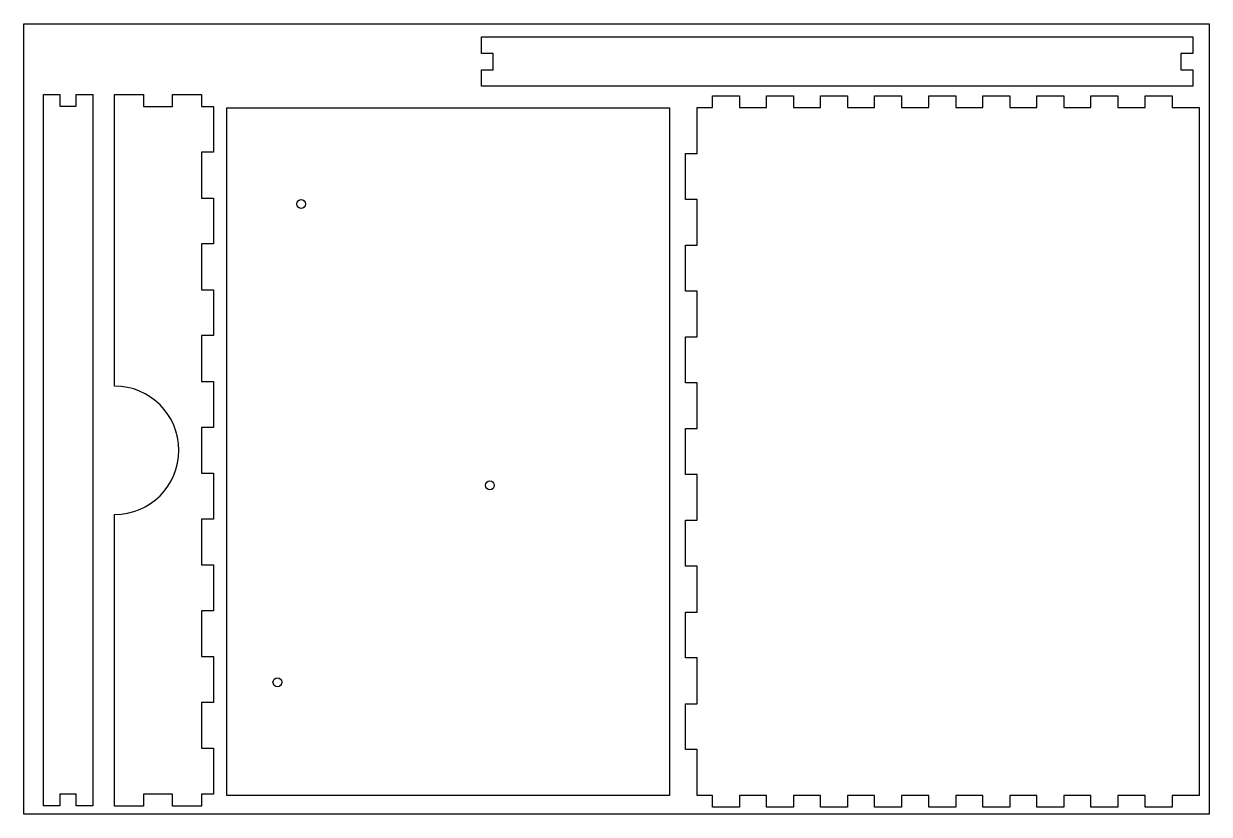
# Model space of a CAD drawing. Header units: millimetres. Extents: x -600 to 0, y -400 to 0.
import ezdxf

# ---------------------------------------------------------------- set-up
doc = ezdxf.new("R2010")
doc.units = ezdxf.units.MM
doc.layers.get('0').update_dxf_attribs({"linetype": 'CONTINUOUS'})

msp = doc.modelspace()

# ---------------------------------------------------------------- linework, layer by layer
for points in [[(0, 0), (0, -400), (-600, -400), (-600, 0)], [(-362.37, -23.33), (-362.37, -15), (-368.37, -15), (-368.37, -6.66), (-8.37, -6.66), (-8.37, -15), (-14.37, -15), (-14.37, -23.33), (-8.37, -23.33), (-8.37, -31.66), (-368.37, -31.66), (-368.37, -23.33)], [(-573.39, -389.77), (-581.73, -389.77), (-581.73, -395.77), (-590.06, -395.77), (-590.06, -35.77), (-581.73, -35.77), (-581.73, -41.77), (-573.39, -41.77), (-573.39, -35.77), (-565.06, -35.77), (-565.06, -395.77), (-573.39, -395.77)], [(-259.16, -390.47), (-259.16, -367.27), (-265.16, -367.27), (-265.16, -344.07), (-259.16, -344.07), (-259.16, -320.87), (-265.16, -320.87), (-265.16, -297.67), (-259.16, -297.67), (-259.16, -274.47), (-265.16, -274.47), (-265.16, -251.27), (-259.16, -251.27), (-259.16, -228.07), (-265.16, -228.07), (-265.16, -204.87), (-259.16, -204.87), (-259.16, -181.67), (-265.16, -181.67), (-265.16, -158.47), (-259.16, -158.47), (-259.16, -135.27), (-265.16, -135.27), (-265.16, -112.07), (-259.16, -112.07), (-259.16, -88.87), (-265.16, -88.87), (-265.16, -65.67), (-259.16, -65.67), (-259.16, -42.47), (-251.48, -42.47), (-251.48, -36.47), (-237.79, -36.47), (-237.79, -42.47), (-224.11, -42.47), (-224.11, -36.47), (-210.43, -36.47), (-210.43, -42.47), (-196.74, -42.47), (-196.74, -36.47), (-183.06, -36.47), (-183.06, -42.47), (-169.37, -42.47), (-169.37, -36.47), (-155.69, -36.47), (-155.69, -42.47), (-142, -42.47), (-142, -36.47), (-128.32, -36.47), (-128.32, -42.47), (-114.64, -42.47), (-114.64, -36.47), (-100.95, -36.47), (-100.95, -42.47), (-87.27, -42.47), (-87.27, -36.47), (-73.58, -36.47), (-73.58, -42.47), (-59.9, -42.47), (-59.9, -36.47), (-46.21, -36.47), (-46.21, -42.47), (-32.53, -42.47), (-32.53, -36.47), (-18.85, -36.47), (-18.85, -42.47), (-5.16, -42.47), (-5.16, -390.47), (-18.85, -390.47), (-18.85, -396.47), (-32.53, -396.47), (-32.53, -390.47), (-46.21, -390.47), (-46.21, -396.47), (-59.9, -396.47), (-59.9, -390.47), (-73.58, -390.47), (-73.58, -396.47), (-87.27, -396.47), (-87.27, -390.47), (-100.95, -390.47), (-100.95, -396.47), (-114.64, -396.47), (-114.64, -390.47), (-128.32, -390.47), (-128.32, -396.47), (-142, -396.47), (-142, -390.47), (-155.69, -390.47), (-155.69, -396.47), (-169.37, -396.47), (-169.37, -390.47), (-183.06, -390.47), (-183.06, -396.47), (-196.74, -396.47), (-196.74, -390.47), (-210.43, -390.47), (-210.43, -396.47), (-224.11, -396.47), (-224.11, -390.47), (-237.79, -390.47), (-237.79, -396.47), (-251.48, -396.47), (-251.48, -390.47)], [(-273.19, -42.49), (-273.19, -390.49), (-497.19, -390.49), (-497.19, -42.49)]]:
    msp.add_lwpolyline(points, close=True)
msp.add_lwpolyline([(-553.98, -183.32), (-553.98, -35.82), (-539.32, -35.82), (-539.32, -41.82), (-524.65, -41.82), (-524.65, -35.82), (-509.98, -35.82), (-509.98, -41.82), (-503.98, -41.82), (-503.98, -65.02), (-509.98, -65.02), (-509.98, -88.22), (-503.98, -88.22), (-503.98, -111.42), (-509.98, -111.42), (-509.98, -134.62), (-503.98, -134.62), (-503.98, -157.82), (-509.98, -157.82), (-509.98, -181.02), (-503.98, -181.02), (-503.98, -204.22), (-509.98, -204.22), (-509.98, -227.42), (-503.98, -227.42), (-503.98, -250.62), (-509.98, -250.62), (-509.98, -273.82), (-503.98, -273.82), (-503.98, -297.02), (-509.98, -297.02), (-509.98, -320.22), (-503.98, -320.22), (-503.98, -343.42), (-509.98, -343.42), (-509.98, -366.62), (-503.98, -366.62), (-503.98, -389.82), (-509.98, -389.82), (-509.98, -395.82), (-524.65, -395.82), (-524.65, -389.82), (-539.32, -389.82), (-539.32, -395.82), (-553.98, -395.82), (-553.98, -248.32, 1)], format="xyb", close=True)
for centre in [(-459.59, -91.19), (-364.09, -233.59), (-471.59, -333.19)]:
    msp.add_circle(centre, 2.25)

doc.saveas('drawing.dxf')
